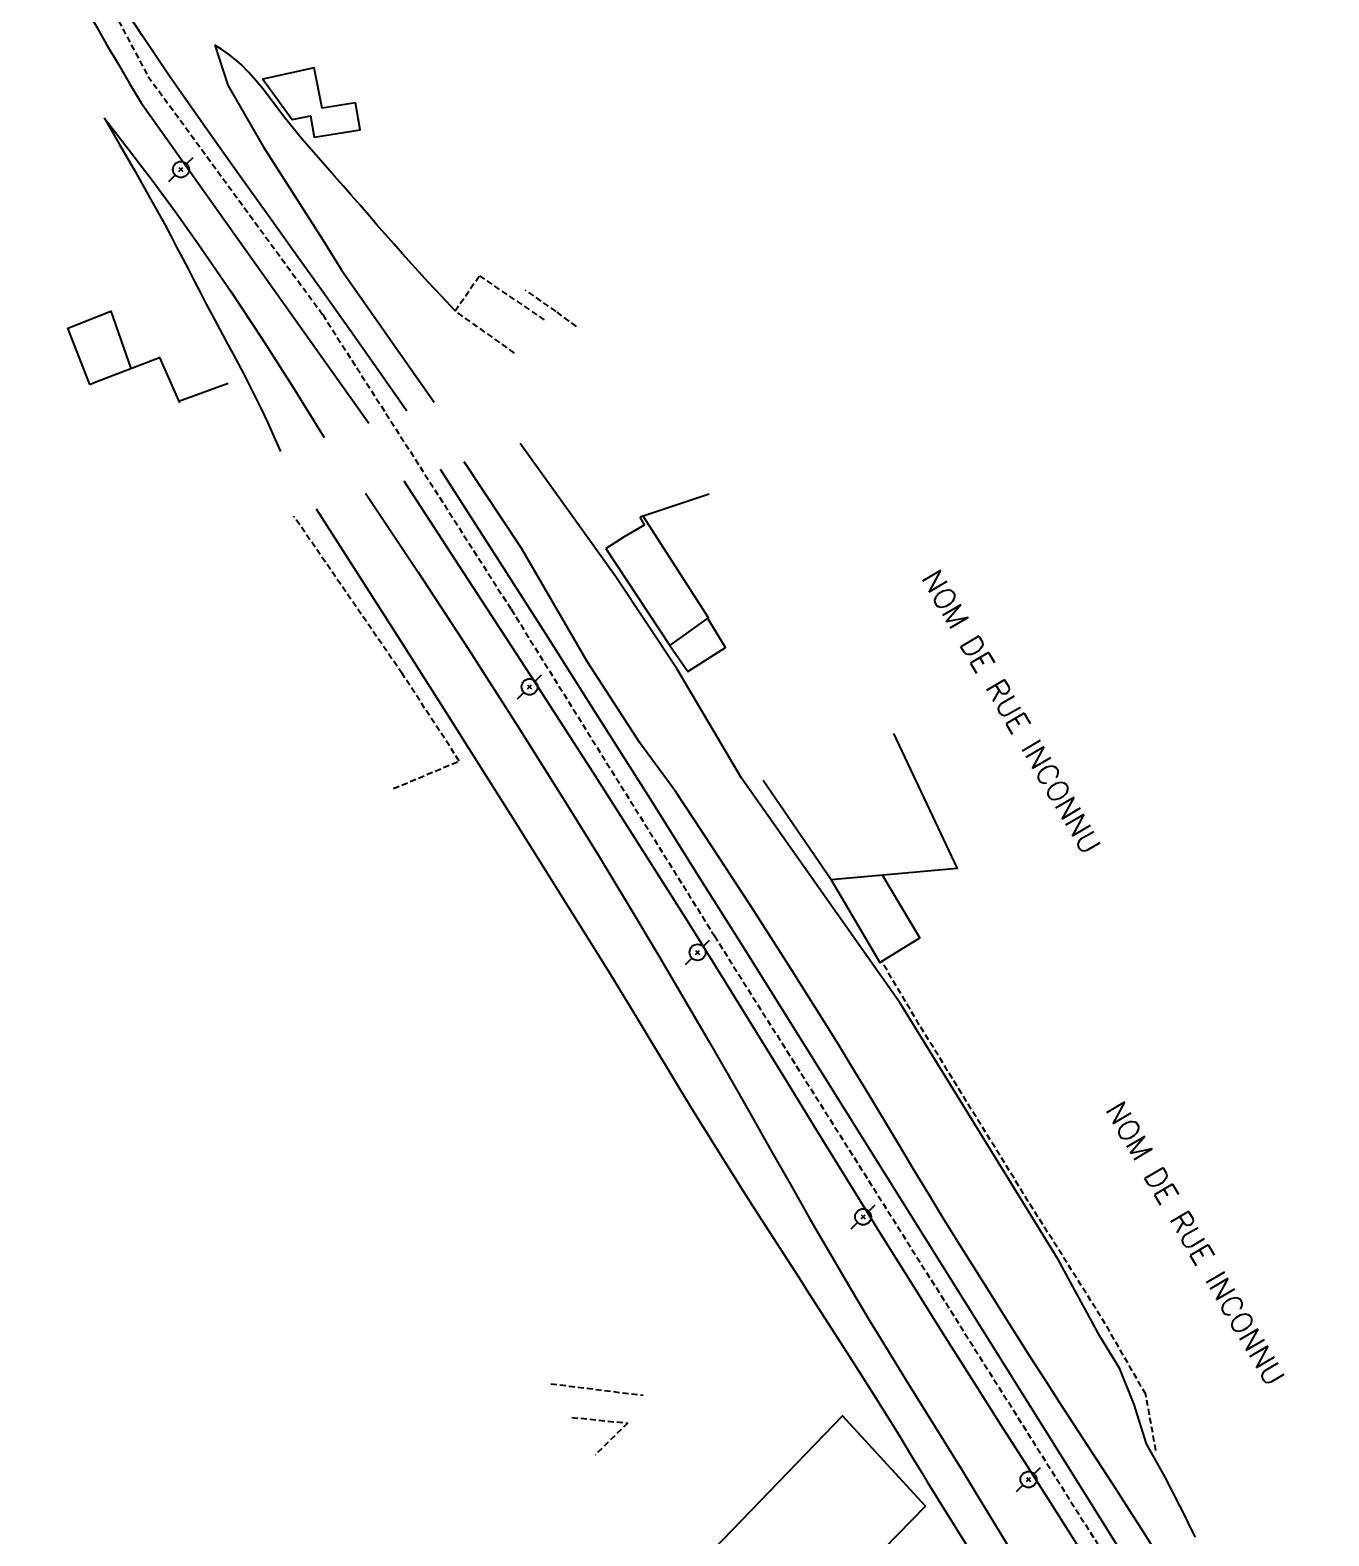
# Model space of a CAD drawing. Header units: millimetres. Extents: x 183999 to 184718, y 129000 to 129978.
# Drawn here: x 184196.6 to 184304.4, y 129202.8 to 129327.8 of the extents above; entities that cross this region are included whole.
import ezdxf
from ezdxf.enums import TextEntityAlignment as Align

# ---------------------------------------------------------------- set-up
doc = ezdxf.new("R2010")
doc.units = ezdxf.units.MM
doc.linetypes.add('DASHED', pattern=[0.75, 0.5, -0.25])
doc.layers.get('0').update_dxf_attribs({"linetype": 'CONTINUOUS'})
for name, color, linetype in [('W0001', 6, 'DASHED'), ('W0008', 7, 'CONTINUOUS'), ('W0101', 7, 'CONTINUOUS'), ('W0104', 1, 'CONTINUOUS'), ('W0112', 1, 'DASHED'), ('W0211', 2, 'CONTINUOUS'), ('W0214', 2, 'CONTINUOUS'), ('W0473', 7, 'CONTINUOUS'), ('W0989', 7, 'CONTINUOUS')]:
    doc.layers.add(name, color=color, linetype=linetype)
doc.styles.get("Standard").update_dxf_attribs({"font": 'romans.shx', "width": 0.85})

# ---------------------------------------------------------------- blocks, each defined once
blk = doc.blocks.new('T473')
for p, q in [((-0.166667, 0.166667), (0.166667, -0.166667)), ((-0.166667, -0.166667), (0.166667, 0.166667)), ((0.500001, 0.500001), (1.000002, 1.000002)), ((-1.000002, -1.000002), (-0.500001, -0.500001))]:
    blk.add_line(p, q)
blk.add_ellipse((0, 0), major_axis=(0.471405, 0.471405), ratio=1, start_param=5.4977871438, end_param=11.780972451)

msp = doc.modelspace()

# ---------------------------------------------------------------- linework, layer by layer
at = {"layer": 'W0001'}
msp.add_lwpolyline([(184199.38, 129337.16), (184206.41, 129323.95), (184220.9, 129304.18), (184236.54, 129279.72), (184253.4, 129252.61), (184265.8, 129232.94), (184286.88, 129199.48), (184296.64, 129183.61), (184304.39, 129171)], dxfattribs=at)
at = {"layer": 'W0008'}
for points in [[(184196.62, 129338.98), (184197.4, 129337.47), (184197.71, 129336.84), (184198.01, 129336.19), (184198.31, 129335.55), (184198.6, 129334.9), (184198.88, 129334.25), (184199.18, 129333.6), (184199.48, 129332.96), (184199.79, 129332.32), (184200.33, 129331.29), (184200.89, 129330.26), (184201.46, 129329.24), (184202.04, 129328.22), (184202.97, 129326.6), (184203.92, 129324.98), (184204.88, 129323.36), (184205.85, 129321.76)], [(184227.88, 129296.17), (184225.51, 129299.58), (184223.22, 129302.84), (184220.91, 129306.08), (184218.59, 129309.32), (184216.27, 129312.56), (184213.95, 129315.8), (184211.64, 129319.05), (184209.35, 129322.3), (184208.19, 129323.97), (184207.05, 129325.65), (184205.93, 129327.34), (184204.82, 129329.03)], [(184205.85, 129321.76), (184224.73, 129295.17)], [(184300.14, 129180.7), (184294.96, 129188.99), (184289.79, 129197.28), (184284.62, 129205.58), (184279.44, 129213.87), (184275.43, 129220.29), (184271.42, 129226.71), (184267.41, 129233.12), (184263.39, 129239.54), (184259.57, 129245.65), (184255.75, 129251.76), (184251.93, 129257.86), (184248.09, 129263.96), (184243.77, 129270.8), (184239.44, 129277.63), (184235.08, 129284.46), (184230.67, 129291.33)], [(184227.64, 129290.38), (184232.92, 129282.24), (184238.13, 129274.23), (184243.31, 129266.21), (184248.44, 129258.16), (184251.16, 129253.84), (184253.85, 129249.51), (184256.54, 129245.17), (184259.21, 129240.83), (184261.88, 129236.48), (184264.56, 129232.14), (184267.24, 129227.81), (184269.94, 129223.48), (184272.33, 129219.67), (184274.74, 129215.87), (184277.15, 129212.07), (184279.57, 129208.27), (184281.98, 129204.47), (184284.39, 129200.67)]]:
    msp.add_lwpolyline(points, dxfattribs=at)
at = {"layer": 'W0101'}
for points in [[(184201.95, 129298.54), (184207.36, 129300.62), (184209.03, 129296.85)], [(184201.59, 129298.39), (184201.95, 129298.54)], [(184252.96, 129289.27), (184247.25, 129287.37)], [(184244.4, 129284.77), (184245.95, 129285.77), (184247.6, 129286.72), (184247.25, 129287.37)], [(184268.26, 129269.4), (184273.55, 129258.21), (184263.09, 129257.26), (184257.46, 129265.52)]]:
    msp.add_lwpolyline(points, dxfattribs=at)
at = {"layer": 'W0104'}
msp.add_lwpolyline([(184223.63, 129321.75), (184220.86, 129321.32), (184220.18, 129324.66), (184215.93, 129323.71), (184218.36, 129320.37), (184219.88, 129320.67), (184220.18, 129318.92), (184224, 129319.52)], close=True, dxfattribs=at)
for points in [[(184201.59, 129298.39), (184199.76, 129303.06), (184203.33, 129304.47), (184204.98, 129299.7)], [(184208.96, 129297), (184213.05, 129298.5)], [(184244.4, 129284.77), (184249.71, 129276.73), (184252.92, 129279), (184247.5, 129287.45)], [(184249.71, 129276.73), (184251.2, 129274.56), (184254.33, 129276.55), (184252.85, 129278.95)], [(184263.09, 129257.26), (184267.14, 129250.41), (184270.44, 129252.46), (184267.35, 129257.65)], [(184255.84, 129189.84), (184270.92, 129205.29), (184264.02, 129212.77), (184252.57, 129200.92), (184250.37, 129198.58)]]:
    msp.add_lwpolyline(points, dxfattribs=at)
at = {"layer": 'W0112'}
for points in [[(184236.81, 129300.99), (184231.89, 129304.49), (184233.9, 129307.4), (184239.48, 129303.61)], [(184241.95, 129303.19), (184240.26, 129304.45), (184237.73, 129306.2)], [(184226.78, 129264.84), (184226.78, 129264.84), (184232.23, 129267.13), (184227.5, 129274.38), (184218.51, 129287.44)], [(184290.04, 129209.91), (184289.19, 129214.57), (184285.84, 129220.42), (184279.45, 129230.58), (184270.4, 129245.24), (184267.29, 129250.5)], [(184239.83, 129215.44), (184247.48, 129214.49)], [(184241.58, 129212.65), (184246.21, 129212.18), (184243.52, 129209.55)]]:
    msp.add_lwpolyline(points, dxfattribs=at)
at = {"layer": 'W0211'}
for points in [[(184231.89, 129304.49), (184230.79, 129305.67), (184229.69, 129306.85), (184228.61, 129308.04), (184227.53, 129309.23), (184226.82, 129310.03), (184226.11, 129310.83), (184225.4, 129311.64), (184224.7, 129312.45), (184224, 129313.26), (184223.29, 129314.07), (184222.59, 129314.88), (184221.89, 129315.68), (184221.5, 129316.12), (184221.11, 129316.56), (184220.72, 129317), (184220.34, 129317.44), (184219.95, 129317.88), (184219.56, 129318.32), (184219.18, 129318.76), (184218.8, 129319.21), (184218.22, 129319.92), (184217.65, 129320.65), (184217.1, 129321.39), (184216.54, 129322.12), (184215.98, 129322.86), (184215.39, 129323.57), (184214.78, 129324.27), (184214.13, 129324.93), (184213.62, 129325.38), (184213.09, 129325.8), (184212.53, 129326.19), (184211.95, 129326.55)], [(184202.76, 129320.51), (184204.04, 129318.31), (184205.31, 129316.1), (184206.56, 129313.88), (184207.79, 129311.65), (184208.29, 129310.72), (184208.78, 129309.79), (184209.27, 129308.86), (184209.76, 129307.92), (184210.24, 129306.98), (184210.73, 129306.05), (184211.21, 129305.11), (184211.7, 129304.18), (184212.14, 129303.35), (184212.58, 129302.53), (184213.03, 129301.71), (184213.47, 129300.89), (184213.91, 129300.07), (184214.35, 129299.24), (184214.78, 129298.41), (184215.2, 129297.58), (184215.76, 129296.42), (184216.31, 129295.25), (184216.84, 129294.07), (184217.39, 129292.82)], [(184268.82, 129247.03), (184255.65, 129265.7), (184250.3, 129274.74), (184245.22, 129282.43), (184237.29, 129293.49)], [(184220.36, 129288.06), (184223.9, 129282.53), (184227.34, 129277.15), (184230.76, 129271.76), (184234.17, 129266.36), (184236.81, 129262.16), (184239.45, 129257.96), (184242.07, 129253.76), (184244.69, 129249.54), (184245.86, 129247.63), (184247.03, 129245.72), (184248.19, 129243.8), (184249.35, 129241.88), (184250.51, 129239.96), (184251.68, 129238.04), (184252.85, 129236.13), (184254.04, 129234.23), (184254.93, 129232.8), (184255.83, 129231.39), (184256.73, 129229.97), (184257.64, 129228.56), (184258.55, 129227.15), (184259.46, 129225.74), (184260.37, 129224.33), (184261.27, 129222.91), (184263.06, 129220.12), (184264.85, 129217.32), (184266.63, 129214.52), (184268.4, 129211.71), (184268.85, 129210.98), (184269.3, 129210.24), (184269.74, 129209.5), (184270.18, 129208.77), (184270.63, 129208.03), (184271.07, 129207.29), (184271.52, 129206.56), (184271.97, 129205.83), (184273.29, 129203.7), (184274.63, 129201.58)], [(184281.93, 129225.75), (184268.82, 129247.03)], [(184290.68, 129207.93), (184289.27, 129210.45), (184288.23, 129213.72), (184287.05, 129216.67), (184285.38, 129219.39), (184281.93, 129225.75)], [(184293.33, 129202.7), (184293, 129203.34), (184292.69, 129203.98), (184292.37, 129204.62), (184292.05, 129205.26), (184291.72, 129205.9), (184291.46, 129206.41), (184291.2, 129206.92), (184290.94, 129207.43), (184290.68, 129207.93)]]:
    msp.add_lwpolyline(points, dxfattribs=at)
at = {"layer": 'W0214'}
for points in [[(184211.95, 129326.55), (184213.04, 129323.22), (184215.97, 129318.14), (184220.9, 129310.38), (184222.5, 129307.85)], [(184202.76, 129320.51), (184204.77, 129317.94), (184206.74, 129315.34), (184208.68, 129312.71), (184210.57, 129310.05), (184213.25, 129306.14), (184215.87, 129302.18), (184218.43, 129298.18), (184221.01, 129293.99)], [(184222.5, 129307.85), (184230.16, 129296.9)], [(184250.12, 129264.69), (184247.22, 129268.63), (184242.84, 129275.38), (184237.42, 129284.75), (184232.63, 129291.95)], [(184224.46, 129289.36), (184228.81, 129282.8), (184232.99, 129276.4), (184237.11, 129269.96), (184241.19, 129263.49), (184243.75, 129259.33), (184246.28, 129255.16), (184248.78, 129250.97), (184251.26, 129246.76), (184252.97, 129243.83), (184254.66, 129240.89), (184256.33, 129237.94), (184258.01, 129234.98), (184259.68, 129232.03), (184261.36, 129229.08), (184263.06, 129226.14), (184264.78, 129223.21), (184266.28, 129220.7), (184267.81, 129218.19), (184269.34, 129215.69), (184270.89, 129213.2), (184272.43, 129210.7), (184273.98, 129208.21), (184275.51, 129205.71), (184277.04, 129203.21), (184278.48, 129200.79)], [(184250.12, 129264.69), (184253.23, 129259.98), (184256.31, 129255.24), (184259.36, 129250.48), (184262.38, 129245.7), (184263.66, 129243.64), (184264.92, 129241.56), (184266.18, 129239.48), (184267.43, 129237.4), (184268.68, 129235.32), (184269.93, 129233.24), (184271.19, 129231.16), (184272.45, 129229.09), (184274.24, 129226.21), (184276.03, 129223.34), (184277.83, 129220.48), (184279.64, 129217.62), (184280.81, 129215.79), (184281.99, 129213.96), (184283.18, 129212.14), (184284.36, 129210.31), (184285.55, 129208.49), (184286.73, 129206.66), (184287.91, 129204.83), (184289.08, 129203), (184290.06, 129201.45)]]:
    msp.add_lwpolyline(points, dxfattribs=at)

# ---------------------------------------------------------------- block references
at = {"layer": 'W0473'}
for p in [(184209.14, 129316.22), (184238.07, 129273.29), (184252.01, 129251.25), (184265.74, 129229.3), (184279.47, 129207.5)]:
    msp.add_blockref('T473', p, dxfattribs=at)

# ---------------------------------------------------------------- texts
at = {"layer": 'W0989'}
for p in [(184278.04, 129271.2), (184293.31, 129227.08)]:
    msp.add_text('NOM DE RUE INCONNU', height=1.75, rotation=300.4196, dxfattribs=at).set_placement(p, align=Align.MIDDLE_CENTER)

doc.saveas('drawing.dxf')
